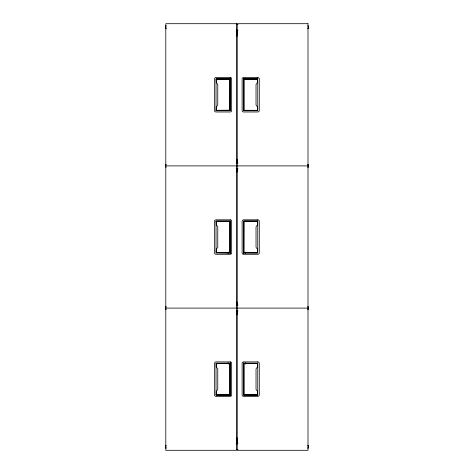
<?xml version="1.0" encoding="UTF-8"?>
<svg xmlns="http://www.w3.org/2000/svg" width="474" height="474" viewBox="0 0 474 474"><rect width="100%" height="100%" fill="white"/><g stroke="black" fill="none" stroke-linecap="round" stroke-linejoin="round"><path stroke-width="0.71" d="M216.221 394.724L229.849 394.925L229.849 363.374L216.221 363.374L216.257 366.817L217.762 368.956L217.762 389.344L216.257 391.488L216.221 394.724L230.05 394.67L230.05 363.629L216.221 363.576M216.221 252.624L229.849 252.826L229.849 221.275L216.221 221.275L216.257 224.712L217.762 226.856L217.762 247.244L216.257 249.383L216.221 252.624L230.05 252.571L230.05 221.53L216.221 221.477M229.849 78.974L229.849 110.525L216.221 110.525L216.257 107.088L217.762 104.944L217.762 84.556L216.257 82.417L216.221 78.974L229.849 79.093M229.967 79.229L216.221 79.176M257.566 252.624L243.737 252.571L243.82 221.53M243.938 363.374L257.566 363.457L243.938 363.374L243.938 394.925L257.566 394.842M243.938 252.743L257.566 252.826L257.53 249.383L256.025 247.244L256.025 226.856L257.53 224.712L257.566 221.275L243.938 221.275L243.938 252.826M243.938 78.974L257.566 79.057L243.938 78.974L243.938 110.525M257.566 394.925L257.53 391.488L256.025 389.344L256.025 368.956L257.53 366.817L257.566 363.374M243.938 110.442L257.566 110.525L257.53 107.088L256.025 104.944L256.025 84.556L257.53 82.417L257.566 78.974M236.538 24.287L238.019 24.287M236.171 30.212L238.019 30.212M236.538 35.544L237.249 35.544M216.221 79.057L229.849 79.057M257.566 79.176L243.737 79.229L243.737 110.27L257.566 110.323M229.967 110.152L216.221 110.323M216.031 110.59L230.228 110.59M243.559 110.59L257.755 110.59M236.538 159.975L237.249 159.975M236.171 162.938L238.019 162.938M165.787 165.9L236.538 165.9M237.249 165.9L307.993 165.9M236.171 168.863L238.019 168.863M236.538 171.825L237.249 171.825M216.031 221.21L230.228 221.21M243.559 221.21L257.755 221.21M216.221 221.358L229.849 221.358M257.566 221.477L243.737 221.53L243.737 252.571M236.538 302.175L237.249 302.175M236.171 305.137L238.019 305.137M165.787 308.1L236.538 308.1M237.249 308.1L307.993 308.1M236.171 311.062L238.019 311.062M236.538 314.025L237.249 314.025M216.221 363.457L229.849 363.457M257.566 363.576L243.737 363.629L243.737 394.67L257.566 394.724M216.031 394.99L230.228 394.99M243.559 394.99L257.755 394.99M236.538 438.45L237.249 438.45M236.171 443.783L238.013 443.783M236.532 449.708L238.013 449.708M165.687 166.741A2.429 2.429 0 0 1 166.096 164.348L165.533 165.912L166.107 167.47M165.687 308.941A2.429 2.429 0 0 1 166.096 306.548L165.533 308.112L166.107 309.67M257.566 221.275L243.938 221.275M245.674 78.139L245.674 79.614M245.674 252.103L245.674 253.572M245.674 362.675L245.674 364.151M243.82 79.229L243.82 110.27M243.82 363.629L243.82 394.67M243.411 78.139L243.411 79.614M243.411 252.103L243.411 253.572M243.411 362.675L243.411 364.151M236.953 30.212L236.953 36.113M236.953 159.252L236.953 162.938M236.953 168.863L236.953 171.807M236.953 302.193L236.953 305.137M236.953 311.062L236.953 314.748M236.953 437.881L236.953 443.783M236.834 30.212L236.834 36.113M236.834 159.252L236.834 162.938M236.834 168.863L236.834 171.807M236.834 302.193L236.834 305.137M236.834 311.062L236.834 314.748M236.834 437.881L236.834 443.783M230.483 78.139L230.483 110.584M230.483 221.162L230.483 253.572M230.483 362.675L230.483 395.12M230.376 78.139L230.376 110.584M230.376 221.162L230.376 253.572M230.376 362.675L230.376 395.12M230.05 79.229L229.967 110.27M228.113 78.139L228.113 79.614M228.113 252.103L228.113 253.572M228.113 362.675L228.113 364.151M165.675 26.431L166.107 28.813L165.687 28.09A2.429 2.429 0 0 1 166.096 25.697L165.675 26.431M165.669 445.927L166.101 448.315L165.681 447.586A2.429 2.429 0 0 1 166.09 445.193L165.669 445.927M308.473 27.237L307.91 28.801A2.429 2.429 0 0 0 307.899 25.679L308.473 27.237M308.473 165.888L307.91 167.452A2.429 2.429 0 0 0 307.899 164.33L308.473 165.888M308.473 308.088L307.91 309.652A2.429 2.429 0 0 0 307.899 306.53L308.473 308.088M308.467 446.733L307.904 448.297A2.429 2.429 0 0 0 307.893 445.175L308.467 446.733M236.538 23.7L165.787 23.7L165.787 450.3L236.538 450.3L236.538 23.7M307.993 23.7L237.249 23.7L237.249 450.3L307.993 450.3L307.993 23.7M230.228 77.499L216.031 77.499A1.564 1.564 0 0 0 214.503 78.737L214.503 110.744A1.564 1.564 0 0 0 216.031 111.983L230.228 111.983A1.458 1.458 0 0 0 231.668 110.744L231.668 78.737A1.458 1.458 0 0 0 230.228 77.499M257.755 77.499L243.559 77.499A1.458 1.458 0 0 0 242.119 78.737L242.119 110.744A1.458 1.458 0 0 0 243.559 111.983L257.755 111.983A1.564 1.564 0 0 0 259.284 110.744L259.284 78.737A1.564 1.564 0 0 0 257.755 77.499M230.228 78.737L216.031 78.737L216.031 110.744L230.228 110.744L230.228 78.737M257.755 78.737L243.559 78.737L243.559 110.744L257.755 110.744L257.755 78.737M230.228 219.818L216.031 219.818A1.564 1.564 0 0 0 214.503 221.056L214.503 253.063A1.564 1.564 0 0 0 216.031 254.301L230.228 254.301A1.458 1.458 0 0 0 231.668 253.063L231.668 221.056A1.458 1.458 0 0 0 230.228 219.818M257.755 219.818L243.559 219.818A1.458 1.458 0 0 0 242.119 221.056L242.119 253.063A1.458 1.458 0 0 0 243.559 254.301L257.755 254.301A1.564 1.564 0 0 0 259.284 253.063L259.284 221.056A1.564 1.564 0 0 0 257.755 219.818M230.228 221.056L216.031 221.056L216.031 253.063L230.228 253.063L230.228 221.056M257.755 221.056L243.559 221.056L243.559 253.063L257.755 253.063L257.755 221.056M230.228 361.899L216.031 361.899A1.564 1.564 0 0 0 214.503 363.137L214.503 395.144A1.564 1.564 0 0 0 216.031 396.382L230.228 396.382A1.458 1.458 0 0 0 231.668 395.144L231.668 363.137A1.458 1.458 0 0 0 230.228 361.899M257.755 361.899L243.559 361.899A1.458 1.458 0 0 0 242.119 363.137L242.119 395.144A1.458 1.458 0 0 0 243.559 396.382L257.755 396.382A1.564 1.564 0 0 0 259.284 395.144L259.284 363.137A1.564 1.564 0 0 0 257.755 361.899M230.228 363.137L216.031 363.137L216.031 395.144L230.228 395.144L230.228 363.137M257.755 363.137L243.559 363.137L243.559 395.144L257.755 395.144L257.755 363.137"/></g></svg>
